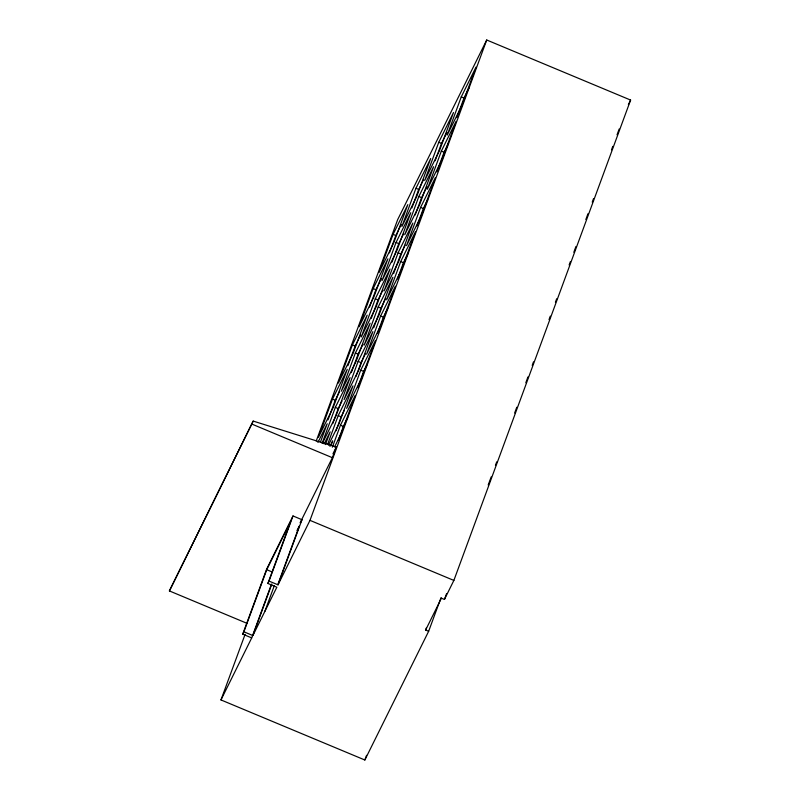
<?xml version="1.0" encoding="UTF-8"?>
<svg xmlns="http://www.w3.org/2000/svg" width="800" height="800" viewBox="0 0 800 800"><rect width="100%" height="100%" fill="white"/><g stroke="black" fill="none" stroke-linecap="round" stroke-linejoin="round"><path stroke-width="1.2" d="M247.41 623.5L169.4 590.93L253.2 421.09L336.29 447.08L332.38 457.7L300.2 522.61M169.4 590.93L253.2 421.09M242.72 634.16L266.69 569.03L293 515.95L301.98 519.71L278.02 584.84L269.03 581.09L267.86 583.45L276.85 587.21L252.88 635.55L243.9 631.8L242.72 634.16L251.71 637.91L271.39 584.41M243.9 631.8L266.74 569.7L290.71 521.36L267.86 583.45M441.05 597.61L428.65 631.29L364.85 760L220.97 699.93L245.11 634.32M316.23 441L397.7 219.57L486.72 40L630.6 100.07L453.87 580.43L444.44 599.44L441.42 598.18L425.63 630.03L428.65 631.29M332.5 399.08L318.45 437.29L333.19 407.54L347.25 369.34L332.5 399.08L335.25 400.23L339.62 391.41M352.42 344.88L338.36 383.08L353.11 353.34L367.17 315.14L352.42 344.88L355.16 346.03L360.63 335.01M373.17 288.56L359.11 326.76L373.86 297.02L387.91 258.82L373.17 288.56L375.91 289.7L381.37 278.69M393.08 234.36L379.03 272.56L393.77 242.82L407.83 204.61L393.08 234.36L395.83 235.5L401.29 224.49M328.01 419.91L335.25 400.23M347.92 365.71L355.16 346.03M369.52 307.07L375.91 289.7M389.44 252.87L395.83 235.5M269.03 581.09L293 515.95M320.39 442.26L327.2 423.74L317.92 442.46M322.13 443.27L335.33 407.38L350.08 377.64L336.02 415.84L322.37 443.38M355.38 352.98L341.32 391.19L356.07 361.44L370.12 323.24L355.38 352.98L358.12 354.13L363.04 344.21M375.3 298.78L361.24 336.99L375.98 307.24L390.04 269.04L375.3 298.78L378.04 299.93L382.95 290.01M396.04 242.46L381.99 280.67L396.73 250.92L410.79 212.72L396.04 242.46L398.79 243.61L403.7 233.69M415.96 188.26L401.9 226.47L416.65 196.72L430.7 158.52L415.96 188.26L418.7 189.41L423.62 179.49M252.88 635.55L271.85 584M351.31 372.65L358.12 354.13M371.22 318.45L378.04 299.93M391.97 262.13L398.79 243.61M411.89 207.93L418.7 189.41M332.73 423.66L338.26 408.61L342.09 400.9M325.47 444.57L330.16 431.84L324.15 443.96M264.86 611.38L274.35 585.6M358.13 361.4L344.07 399.6L358.82 369.86L372.87 331.65L358.13 361.4L361.06 362.62L365.43 353.81M398.09 252.8L384.04 291L398.78 261.26L412.84 223.05L398.09 252.8L400.83 253.94L405.2 245.13M438.76 142.28L424.7 180.48L439.44 150.74L453.5 112.53L438.76 142.28L441.5 143.42L446.96 132.41M327.56 444.54L338.21 415.6L352.96 385.86L338.9 424.06L328.52 444.99M378.18 307L364.12 345.2L378.86 315.46L392.92 277.26L378.18 307L380.92 308.15L385.83 298.23M418.84 196.48L404.78 234.68L419.53 204.94L433.58 166.73L418.84 196.48L421.58 197.62L427.04 186.61M278.14 583.69L299.26 526.28M373.68 327.83L380.92 308.15M393.59 273.63L400.83 253.94M415.19 214.99L421.58 197.62M435.11 160.79L441.5 143.42M355.95 376.52L361.06 362.62M336.03 430.72L341.14 416.82L344.42 410.21M330.98 445.5L332.69 440.87L329.96 446.38M332.36 447.21L340.45 425.21L355.2 395.47L341.14 433.67L334.59 446.89M360.72 370.2L346.66 408.4L361.41 378.66L375.46 340.45L360.72 370.2L363.65 371.42L367.47 363.71M380.63 316L366.58 354.2L381.32 324.46L395.38 286.25L380.63 316L383.38 317.14L387.75 308.33M400.68 261.6L386.63 299.8L401.37 270.06L415.43 231.85L400.68 261.6L403.43 262.74L407.79 253.93M420.6 207.4L406.54 245.6L421.29 215.86L435.34 177.65L420.6 207.4L423.34 208.54L427.71 199.73M441.35 151.08L427.29 189.28L442.04 159.54L456.09 121.33L441.35 151.08L444.09 152.22L448.46 143.41M461.26 96.88L447.21 135.08L461.95 105.34L476.01 67.13L461.26 96.88L464.01 98.02L469.47 87M377.41 333.35L383.38 317.14M397.46 278.95L403.43 262.74M416.95 225.91L423.34 208.54M436.85 171.9L444.09 152.22M456.76 117.7L464.01 98.02M338.27 440.33L343.38 426.44L347.75 417.62M357.69 387.63L363.65 371.42M278.02 584.84L309.99 520.36L486.72 40M364.85 760L366.57 755.31M425.63 630.03L426.48 627.7M444.44 599.44L446.58 593.63M488.2 485L491.18 476.9M495.44 465.32L496.72 461.85M514.65 413.02L516.78 407.24M525.83 382.73L527.95 376.94M532.21 365.37L533.49 361.89M549.02 319.61L550.29 316.13M555.41 302.24L556.68 298.77M569.13 265L570.41 261.53M573.82 252.27L575.95 246.48M585.85 219.5L587.98 213.72M592.24 202.14L593.51 198.67M611.5 149.85L612.78 146.38M617.04 134.8L619.17 129.01M332.96 453.8L336.29 447.08M300.34 523.02L301.98 519.71M296.97 530.61L299.15 526.21M220.97 699.93L251.71 637.91M628.39 104.54L630.6 100.07M335.33 407.38L338.26 408.61M338.21 415.6L341.14 416.82M340.45 425.21L343.38 426.44M252.07 424.17L332.38 457.7M309.99 520.36L453.87 580.43M266.74 569.7L272.36 572.05"/></g></svg>
